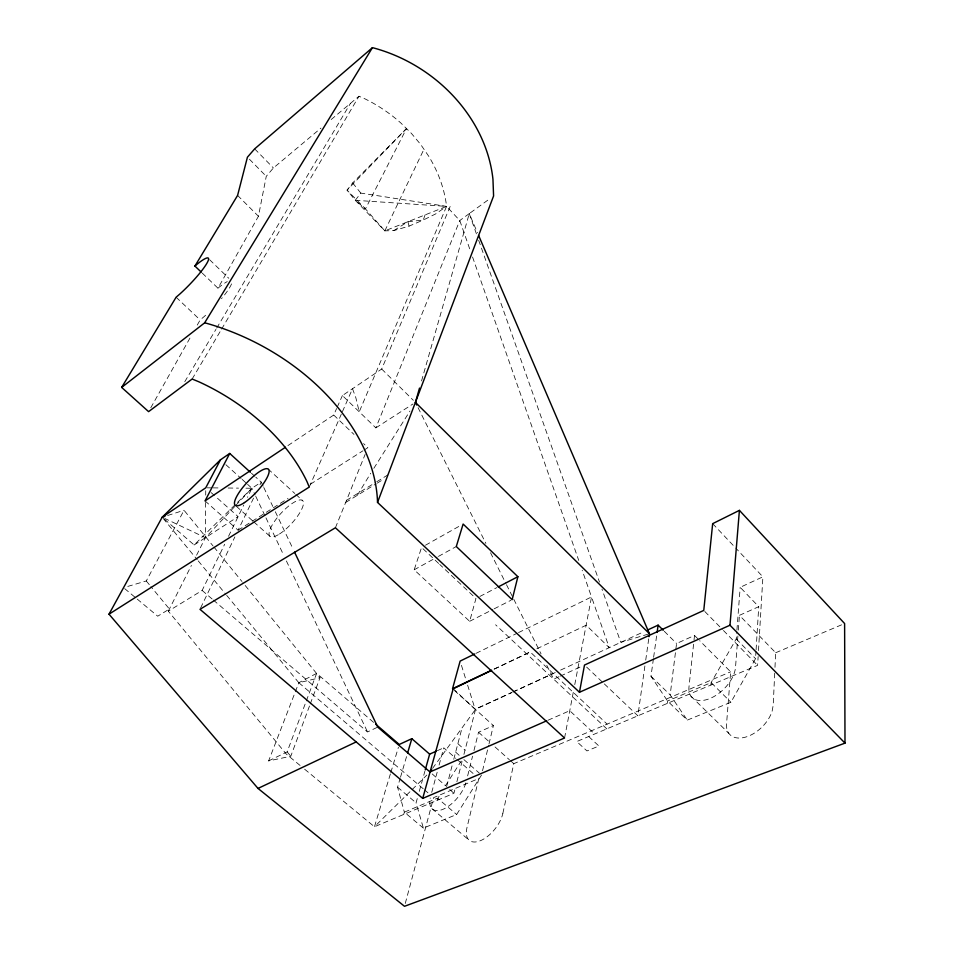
<?xml version="1.0" encoding="UTF-8"?>
<svg xmlns="http://www.w3.org/2000/svg" width="954" height="954" viewBox="0 0 954 954"><rect width="100%" height="100%" fill="white"/><g stroke="black" fill="none" stroke-linecap="round" stroke-linejoin="round"><path stroke-width="0.72" stroke-dasharray="4.77 3.58" d="M205.659 502.472L205.432 537.674L195.427 557.494M205.706 495.138L205.742 490.738M774.708 673.154L773.205 705.209L772.144 711.076A28.071 17.196 -44.5 0 1 745.456 737.144A28.071 17.196 -44.5 0 1 726.554 723.883L730.645 671.819L699.676 640.647M774.982 667.323L775.674 652.751L739.445 615.33L758.74 606.684L740.185 587.306L762.902 576.836L735.784 548.121M588.678 736.536L598.897 746.004L586.96 750.941L576.753 741.556L757.607 665.367L758.144 656.507M758.49 650.616L762.902 576.836M653.43 658.725L650.986 676.243L667.55 701.011L687.262 720.127L730.919 702.263L755.544 658.654L755.997 651.236M756.093 649.746L758.74 606.684M737.883 636.056L735.534 667.156A28.501 16.48 -44.6 0 1 710.301 698.352A28.501 16.48 -44.6 0 1 688.979 686.928L693.88 641.338M738.324 630.129L739.445 615.33M710.909 685.044L711.135 682.599L736.238 638.93L736.798 631.548M736.917 630.081L740.185 587.306M694.047 639.872L694.512 635.459L676.565 643.509L670.173 694.917L687.262 720.127M667.251 703.432L667.55 701.011L711.135 682.599L730.919 702.263M653.633 657.258L656.901 633.897M644.892 665.975L637.868 715.81L603.715 683.326M645.727 660.12L649.03 636.664M564.565 738.002L573.64 690.422M574.761 684.626L591.528 596.954L582.178 570.265M202.26 273.106L217.977 288.215L258.439 216.248L266.261 176.323L273.404 167.976L320.973 128.098M502.853 813.345L513.789 763.665L730.645 671.819M482.533 770.796L488.639 745.36M488.985 743.953L493.397 725.577L454.688 690.696M467.639 775.9L472.552 756.188M473.959 750.548L478.526 732.243L493.397 725.577M304.636 769.198L374.469 826.76L453.937 793.287L455.416 787.515M456.883 781.731L462.046 761.519M463.93 754.399L475.581 709.275L511.678 692.64M446.615 786.668L452.256 765.06M453.758 759.301L462.046 727.89M436.884 800.466L440.665 793.227M405.271 903.438L433.629 797.627L478.825 778.476L466.959 827.702A24.995 13.034 -51.8 0 0 480.244 840.772A24.995 13.034 -51.8 0 0 502.865 813.345M431.721 792.38L437.159 772.251M439.102 765.072L443.753 747.817L455.809 758.358M438.637 563.432L421.585 547.417L414.179 569.8L469.654 621.304L475.963 598.48L439.711 564.434M481.52 775.042L456.644 814.501L423.373 828.12L416.075 802.839L417.673 797.103M419.271 791.379L424.852 771.333M421.549 380.932L469.261 213.624L490.106 198.492M403.697 814.454L404.353 812.164L397.568 787.181L400.072 778.619M400.501 777.2L407.203 754.375M390.377 773.956L374.469 826.76L411.126 790.58M390.806 772.549L398.414 747.28M425.102 214.888L423.242 220.064L409.063 226.134L393.752 230.606L384.832 230.868L355.27 200.304L347.053 190.132L352.658 182.953L406.499 128.563L365.454 208.89L384.832 230.868L446.579 206.374L459.78 220.529L470.596 251.427M373.586 722.369L316.656 673.369L298.817 682.73L268.634 760.898L290.779 756.272L309.764 705.28M310.277 703.897L320.031 677.71L242.876 582.632M268.634 760.898L287.154 751.871L305.793 702.299M306.306 700.916L316.656 673.369M335.414 527.765L365.12 454.426M450.157 206.481L381.695 369.031L342.403 395.552L375.864 427.869L459.78 220.529L469.261 213.624L477.477 232.788M357.285 495.353L370.701 473.267M331.169 119.548L358.966 96.247L363.891 98.334A131.509 108.661 32.5 0 1 400.918 123.078L411.389 133.381L420.69 144.483L428.704 156.229A131.509 108.661 32.5 0 1 446.579 206.374L359.241 411.806L355.854 397.782L352.515 388.731L341.842 412.975M309.239 487.077L341.258 414.322M287.929 445.578L333.709 415.038L336.607 408.539M337.191 407.239L342.403 395.552M384.832 230.868L423.946 149.253M205.038 500.898L238.106 530.209L253.537 498.155M259.965 484.799L261.253 482.128L255.815 477.191M200.614 607.96L234.875 536.911M228.543 536.291L243.735 505.071M263.173 486.17L261.253 482.128L251.916 488.257L247.48 497.368M300.057 765.43L286.319 754.101L168.309 611.18L202.141 590.443L224.679 544.221M168.309 611.18L191.42 565.424M127.8 586.412L146.284 580.974L184.039 510.271L212.992 545.879M150.78 407.763L189.989 338.014M197.251 325.099L200.149 319.936L203.965 316.74A32.209 5.569 -46 0 0 207.972 313.043M192.148 379.024L220.827 330.406M221.59 329.13L358.966 96.247M184.79 381.695L215.95 329.357M216.701 328.081L350.428 103.402M373.849 468.295L409.934 411.091M445.399 785.81L461.211 761.101M432.579 768.387L475.581 709.275M406.499 128.563L347.053 190.132L365.454 208.89L355.27 200.304L360.815 193.102L446.579 206.374L435.525 213.994L423.242 220.064L407.918 221.71L393.752 230.606L393.155 227.565M234.744 506.514L205.432 537.674L164.803 518.463M235.757 505.441L251.916 488.257L247.587 484.334M412.176 789.542L426.843 775.065M164.386 519.143L194.127 544.972L251.916 488.257L255.112 494.983M217.977 288.215L219.754 286.713A32.209 5.569 -46 0 1 227.231 281.609M194.127 544.972L238.106 516.627L215.461 496.45M375.864 427.869L412.951 403.983M238.106 530.209L288.013 498.465M310.467 484.179L362.866 450.848M364.106 450.061L367.85 447.676L363.581 443.598M346.529 500.301L375.53 482.497M376.77 481.734L387.944 474.865M345.646 502.496L375.936 483.928M377.176 483.165L383.401 479.361M425.472 545.223L460.52 525.499M414.179 569.8L437.159 557.1M438.435 556.397L456.298 546.523M479.898 596.441L496.927 587.592M469.654 621.304L492.848 609.499M494.136 608.843L510.879 600.316M476.046 653.323L517.199 633.229M518.523 632.585L591.528 596.954L609.236 647.683L557.136 671.676M494.351 669.088L530.197 651.964L607.102 724.11M536.863 648.78L586.209 625.204L609.236 647.683L643.449 631.906M213.386 600.078L367.517 731.98L377.736 727.103M494.041 669.088L530.197 651.964M513.013 692.02L555.8 672.296M453.198 688.74L475.128 709.216L511.439 692.604M512.787 691.984L553.129 673.524M559.032 676.696L553.678 679.153L495.591 624.787M560.38 676.088L581.821 666.274M437.337 750.691L443.753 747.817M548.025 720.222L569.729 710.706L594.688 733.996M775.674 652.751L841.905 624.691M167.642 515.494L184.039 510.271M648.076 634.148L620.78 642.352L601.962 589.107M226.706 595.379L298.817 682.73L320.031 677.71M207.245 487.816L211.716 487.864M213.207 487.876L219.158 487.935M228.089 488.019L238.512 488.126M245.965 488.198L251.916 488.257M355.27 200.304L446.579 206.374M124.676 588.618L136.076 598.122M137.209 599.076L157.72 616.201L169.407 609.022L150.911 586.591M423.373 828.12L404.353 812.164L437.492 798.164L456.644 814.501M397.568 787.181L416.075 802.839M431.923 808.622L468.736 839.854M298.817 682.73L423.433 788.934M424.566 789.9L427.964 792.798M202.141 590.443L212.265 599.112M456.906 759.312L473.351 773.682M463.894 759.599L479.313 773.11M432.198 773.932L445.506 785.691M211.144 492.61L214.388 495.484M478.526 732.243L490.642 743.047M495.054 746.97L509.388 759.742M510.485 760.72L513.789 763.665M236.413 506.359L252.703 520.908M253.788 521.874L270.065 536.434M225.895 464.705L241.076 478.443M242.161 479.421L246.502 483.344M449.751 789.507L453.937 793.287M457.896 743.691L465.063 750.178M251.462 473.232L254.73 476.201M455.63 752.098L460.746 756.76M268.074 468.963L294.786 493.445M295.847 494.422L302.263 500.29M606.827 728.892L553.678 679.153L545.7 663.185M176.108 297.219L200.149 319.936M586.627 667.073L602.642 682.313M333.709 415.038L353.982 434.416M209.653 259.75L228.805 278.294M650.986 676.243L670.173 694.917M690.923 696.17L728.796 733.304M381.695 369.031L413.32 400.298M664.27 631.262L676.565 643.509M237.594 195.415L258.439 216.248M694.512 635.459L698.65 639.609M249.411 159.199L266.261 176.323M704.803 611.478L722.405 629.437M723.442 630.499L757.607 665.367M736.238 638.93L755.544 658.654M254.67 148.86L273.404 167.976M712.674 523.651L734.771 547.059M163.134 518.38L197.287 559.748M198.241 560.904L225.752 594.235M146.284 580.974L149.981 585.47M287.154 751.871L290.779 756.272M213.923 547.024L241.946 581.487M352.658 182.953L360.815 193.102M418.09 407.704L485.884 543.434M490.535 552.748L505.823 583.347M506.491 584.683L513.133 597.991M513.801 599.315L541.049 653.872M263.805 487.518L272.772 506.359M275.324 511.738L293.248 549.432M255.755 496.33L265.331 516.531M265.975 517.879L283.851 555.574M286.403 560.964L367.517 731.98M469.261 213.624L476.69 234.648M478.669 240.253L599.494 582.107M472.564 257.043L578.744 560.439M461.45 665.343L465.862 679.498M467.627 685.151L475.128 709.216M407.918 221.71L409.063 226.134M465.874 782.852A25.341 12.438 -51.3 0 1 443.157 809.231A25.341 12.438 -51.3 0 1 430.242 797.961M231.536 283.898A32.209 5.569 -46 0 1 221.471 298.697M279.462 534.001A24.22 7.358 -47.5 0 0 303.372 501.911A24.22 7.358 -47.5 0 0 275.945 519.37A24.22 7.358 -47.5 0 0 279.462 534.001"/><path stroke-width="1.43" d="M844.994 743.13L729.989 625.228L739.41 510.366L712.674 523.651L703.766 610.417L584.492 665.045L579.472 692.27L377.522 502.412A193.376 135.146 27.1 0 0 205.992 323.144L204.645 322.846L121.659 387.407L148.597 411.639L192.148 379.024L198.814 381.767A173.771 117.974 27.4 0 1 307.081 481.806L309.239 487.077L109.006 614.185L258.009 788.433L404.496 906.3L844.994 743.13L844.612 623.546L739.41 510.366M657.103 632.442L658.117 625.144L647.456 630.057M649.03 636.664L649.447 633.742L478.646 235.519M517.879 576.705L512.167 599.661L456.298 546.523L463.119 524.044L517.879 576.705L498.238 586.913M422.717 798.391L564.565 738.002L335.414 527.765L199.97 609.308L422.717 798.391L453.198 688.74L491.692 670.352M425.257 769.902L429.646 754.149L436.061 751.275M416.755 405.045L415.431 402.385L419.51 388.087M407.62 752.944L411.818 738.682L429.646 754.149M377.522 502.412L493.588 195.975L492.956 179.328A145.485 122.875 32.5 0 0 373.419 47.903L372.406 47.7L254.67 148.86L247.42 157.195L237.594 195.415L194.926 266.059L201.222 272.105M250.377 472.242L229.723 453.448L205.038 500.898L285.461 447.235M229.723 453.448L220.469 459.804L205.754 487.804L162.18 517.235L109.006 614.185M121.659 387.407L176.108 297.219L179.912 293.951A32.46 4.925 -45.9 0 0 206.982 263.113A32.46 4.925 -45.9 0 0 196.703 264.52L194.926 266.059M204.645 322.846L372.406 47.7M294.536 552.127L377.736 727.103L429.98 771.965L431.709 769.58M220.469 459.804L162.18 517.235L164.911 516.364M474.722 653.967L460.126 661.098L452.53 688.752L491.37 670.364M258.009 788.433L356.188 741.926M411.818 738.682L399.261 744.466L375.816 724.289M579.472 692.27L729.989 625.228M429.98 771.965L546.666 720.819M415.431 402.385L649.447 633.742M658.117 625.144L663.245 630.236M244.474 502.579A24.518 6.702 -47.3 0 0 269.064 470.477A24.518 6.702 -47.3 0 0 241.851 488.639A24.518 6.702 -47.3 0 0 244.474 502.579"/></g></svg>
